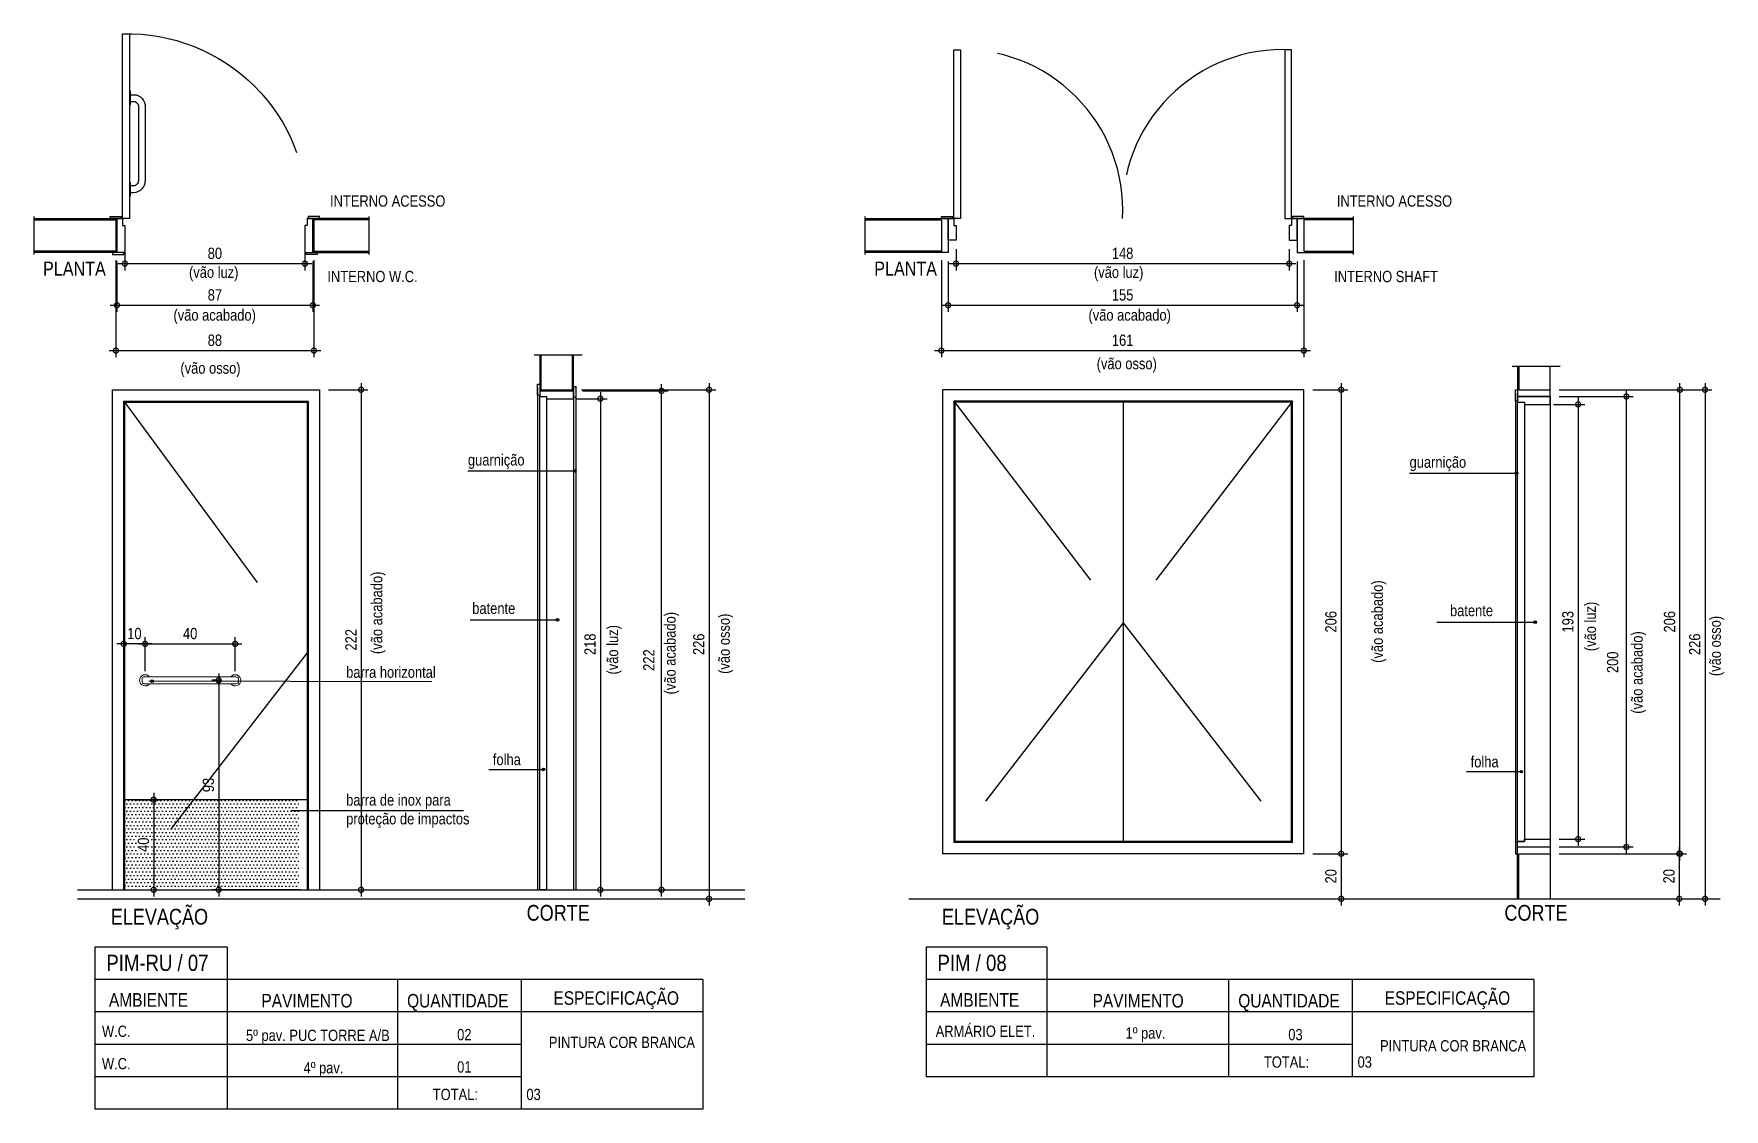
# Model space of a CAD drawing. Header units: metres. Extents: x -0.4 to 43, y -6.3 to 5.
# Drawn here: x 21.59 to 29.1, y 0 to 4.77 of the extents above; entities that cross this region are included whole.
import ezdxf

# ---------------------------------------------------------------- set-up
doc = ezdxf.new("R2010")
doc.units = ezdxf.units.M
doc.linetypes.add('DASHEDX2', pattern=[1.5, 1, -0.5])
for name, color, linetype in [('ARQ-ALV ACAB', 4, 'Continuous'), ('ARQ-ALV OSSO', 5, 'Continuous'), ('ARQ-AUX1', 1, 'Continuous'), ('ARQ-CAX', 1, 'Continuous'), ('ARQ-CAX @ 1', 1, 'Continuous'), ('ARQ-DIM', 2, 'Continuous'), ('ARQ-ENCH', 1, 'Continuous'), ('ARQ-PRJ', 7, 'DASHEDX2'), ('ARQ-SIM', 1, 'Continuous'), ('ARQ-TXT', 2, 'Continuous')]:
    doc.layers.add(name, color=color, linetype=linetype)
doc.layers.add('ARQ-POR', color=1, linetype='Continuous', lineweight=20)
doc.styles.add('Adesa', font='ARIALN.TTF')
doc.styles.get("Standard").update_dxf_attribs({"font": 'arial.ttf'})
doc.dimstyles.new('ADESA 1-0025', dxfattribs={"dimtxt": 0.05, "dimasz": 0.045, "dimexe": 0.03, "dimexo": 0.04, "dimgap": 0.02, "dimtad": 1, "dimtoh": 1, "dimdec": 0, "dimlfac": 100, "dimzin": 4, "dimtxsty": 'Adesa', "dimblk": 'DOTSMALL', "dimcen": 1, "dimdle": 0.03, "dimclrd": 1, "dimclre": 1, "dimclrt": 256, "dimazin": 1, "dimtm": 1e-09, "dimtfac": 1, "dimtdec": 0, "dimtix": 1, "dimtmove": 2, "dimatfit": 0, "dimldrblk": 'DOTSMALL', "dimfxl": 0.8, "dimtvp": 2, "dimtolj": 1, "dimtzin": 0, "dimarcsym": 0})

# ---------------------------------------------------------------- blocks, each defined once
blk = doc.blocks.new('*U94')
for points in [[(0, 0), (0, 2.22), (-0.92, 2.22), (-0.92, 0)], [(-0.05, 0), (-0.05, 2.17), (-0.87, 2.17), (-0.87, 0)], [(-0.055, 0), (-0.055, 2.165), (-0.865, 2.165), (-0.865, 0)]]:
    blk.add_lwpolyline(points)
at = {"layer": 'ARQ-PRJ'}
blk.add_lwpolyline([(-0.05, 2.17), (-0.87, 1.0575), (-0.05, 0)], dxfattribs=at)
blk = doc.blocks.new('_DotSmall')
at = {"color": 0, "linetype": 'ByBlock', "const_width": 0.5}
blk.add_lwpolyline([(-0.0625, 0, 1), (0.0625, 0, 1)], format="xyb", close=True, dxfattribs=at)
blk = doc.blocks.new('*D90')
at = {"layer": 'ARQ-DIM', "color": 1, "lineweight": -2, "transparency": 16777216}
for p, q in [((21.9528, 3.7687), (21.9528, 3.338)), ((22.8328, 3.7687), (22.8328, 3.338)), ((21.9228, 3.368), (22.8628, 3.368))]:
    blk.add_line(p, q, dxfattribs=at)
at = {"layer": 'ARQ-DIM', "color": 1, "lineweight": -2, "transparency": 16777216, "xscale": 0.045, "yscale": 0.045, "zscale": 0.045, "rotation": 180}
blk.add_blockref('_DotSmall', (21.9528, 3.368), dxfattribs=at)
at = {"layer": 'ARQ-DIM', "color": 1, "lineweight": -2, "transparency": 16777216, "xscale": 0.045, "yscale": 0.045, "zscale": 0.045}
blk.add_blockref('_DotSmall', (22.8328, 3.368), dxfattribs=at)
at = {"layer": 'ARQ-DIM', "transparency": 16777216, "insert": (22.3928, 3.4135), "char_height": 0.05, "attachment_point": 5, "style": 'Adesa'}
blk.add_mtext('\\A1;88', dxfattribs=at)
blk = doc.blocks.new('*D82')
at = {"layer": 'ARQ-DIM', "color": 1, "lineweight": -2, "transparency": 16777216}
for p, q in [((21.9578, 3.7637), (21.9578, 3.5392)), ((22.8278, 3.7637), (22.8278, 3.5392)), ((21.9278, 3.5692), (22.8578, 3.5692))]:
    blk.add_line(p, q, dxfattribs=at)
at = {"layer": 'ARQ-DIM', "color": 1, "lineweight": -2, "transparency": 16777216, "xscale": 0.045, "yscale": 0.045, "zscale": 0.045, "rotation": 180}
blk.add_blockref('_DotSmall', (21.9578, 3.5692), dxfattribs=at)
at = {"layer": 'ARQ-DIM', "color": 1, "lineweight": -2, "transparency": 16777216, "xscale": 0.045, "yscale": 0.045, "zscale": 0.045}
blk.add_blockref('_DotSmall', (22.8278, 3.5692), dxfattribs=at)
at = {"layer": 'ARQ-DIM', "transparency": 16777216, "insert": (22.3928, 3.6147), "char_height": 0.05, "attachment_point": 5, "style": 'Adesa'}
blk.add_mtext('\\A1;87', dxfattribs=at)
blk = doc.blocks.new('*D83')
at = {"layer": 'ARQ-DIM', "color": 1, "lineweight": -2, "transparency": 16777216}
for p, q in [((21.9928, 3.8237), (21.9928, 3.7239)), ((22.7928, 3.8237), (22.7928, 3.7239)), ((21.9628, 3.7539), (22.8228, 3.7539))]:
    blk.add_line(p, q, dxfattribs=at)
at = {"layer": 'ARQ-DIM', "color": 1, "lineweight": -2, "transparency": 16777216, "xscale": 0.045, "yscale": 0.045, "zscale": 0.045, "rotation": 180}
blk.add_blockref('_DotSmall', (21.9928, 3.7539), dxfattribs=at)
at = {"layer": 'ARQ-DIM', "color": 1, "lineweight": -2, "transparency": 16777216, "xscale": 0.045, "yscale": 0.045, "zscale": 0.045}
blk.add_blockref('_DotSmall', (22.7928, 3.7539), dxfattribs=at)
at = {"layer": 'ARQ-DIM', "transparency": 16777216, "insert": (22.3928, 3.7994), "char_height": 0.05, "attachment_point": 5, "style": 'Adesa'}
blk.add_mtext('\\A1;80', dxfattribs=at)
blk = doc.blocks.new('*D84')
at = {"layer": 'ARQ-DIM', "color": 1, "lineweight": -2, "transparency": 16777216}
for p, q in [((22.8978, 3.1939), (23.0722, 3.1939)), ((23.0422, 3.2239), (23.0422, 0.9439)), ((22.9544, 0.9739), (23.0722, 0.9739))]:
    blk.add_line(p, q, dxfattribs=at)
at = {"layer": 'ARQ-DIM', "color": 1, "lineweight": -2, "transparency": 16777216, "xscale": 0.045, "yscale": 0.045, "zscale": 0.045}
for p, rotation in [((23.0422, 3.1939), 90), ((23.0422, 0.9739), 270)]:
    blk.add_blockref('_DotSmall', p, dxfattribs=dict(at, rotation=rotation))
at = {"layer": 'ARQ-DIM', "transparency": 16777216, "insert": (22.9971, 2.0839), "char_height": 0.05, "attachment_point": 5, "rotation": 90, "style": 'Adesa'}
blk.add_mtext('\\A1;222', dxfattribs=at)
blk = doc.blocks.new('*U10')
for points in [[(-0.045, 0.01), (0.005, 0.01), (0.005, 0), (-0.045, 0)], [(0.865, 0.01), (0.815, 0.01), (0.815, 0), (0.865, 0)], [(-0.055, -0.16), (-0.005, -0.16), (-0.005, -0.15), (-0.055, -0.15)], [(0, -0.15), (0, -0.97), (0.03, -0.97), (0.03, -0.15)], [(0.875, -0.16), (0.825, -0.16), (0.825, -0.15), (0.875, -0.15)]]:
    blk.add_lwpolyline(points, close=True)
for points in [[(-0.04, -0.15), (0, -0.15), (0, -0.12), (0.01, -0.12), (0.01, 0), (-0.025, 0), (-0.025, -0.15)], [(0.86, -0.15), (0.82, -0.15), (0.82, -0.12), (0.81, -0.12), (0.81, 0), (0.845, 0), (0.845, -0.15)]]:
    blk.add_lwpolyline(points)
at = {"layer": 'ARQ-PRJ'}
blk.add_arc((0.0237, -0.1737), 0.7967, 268.29865, 1.70135, dxfattribs=at)
blk = doc.blocks.new('pl barra porta')
at = {"color": 1}
for p, q in [((0, -0.0036), (0, 0)), ((0.0601, -0.0036), (0.0601, 0)), ((0.4051, -0.0048), (0.4051, 0.0002)), ((0.4651, -0.0048), (0.4651, 0.0002)), ((0.0601, -0.0036), (0, -0.0036)), ((0.4051, -0.0048), (0.4651, -0.0048))]:
    blk.add_line(p, q, dxfattribs=at)
for points in [[(0.4501, -0.0048), (0.4501, -0.0198, -0.432805), (0.3951, -0.07), (0.0701, -0.07, -0.415345), (0.0151, -0.0186), (0.0151, -0.0036)], [(0.4201, -0.0048), (0.4201, -0.0195, -0.443288), (0.3965, -0.04), (0.0695, -0.04, -0.41593), (0.0451, -0.018), (0.0451, -0.0036)]]:
    blk.add_lwpolyline(points, format="xyb", dxfattribs=at)
blk = doc.blocks.new('*D91')
at = {"layer": 'ARQ-DIM', "color": 1, "lineweight": -2, "transparency": 16777216}
for p, q in [((22.1129, 2.0658), (21.9578, 2.0658)), ((21.9878, 1.944), (21.9878, 2.0958)), ((22.0829, 1.944), (22.0829, 2.0958))]:
    blk.add_line(p, q, dxfattribs=at)
at = {"layer": 'ARQ-DIM', "color": 1, "lineweight": -2, "transparency": 16777216, "xscale": 0.045, "yscale": 0.045, "zscale": 0.045, "rotation": 180}
blk.add_blockref('_DotSmall', (21.9878, 2.0658), dxfattribs=at)
at = {"layer": 'ARQ-DIM', "color": 1, "lineweight": -2, "transparency": 16777216, "xscale": 0.045, "yscale": 0.045, "zscale": 0.045}
blk.add_blockref('_DotSmall', (22.0829, 2.0658), dxfattribs=at)
at = {"layer": 'ARQ-DIM', "transparency": 16777216, "insert": (22.0354, 2.1113), "char_height": 0.05, "attachment_point": 5, "style": 'Adesa'}
blk.add_mtext('\\A1;10', dxfattribs=at)
blk = doc.blocks.new('*D85')
at = {"layer": 'ARQ-DIM', "color": 1, "lineweight": -2, "transparency": 16777216}
for p, q in [((22.0529, 2.0658), (22.5129, 2.0658)), ((22.0829, 1.944), (22.0829, 2.0958)), ((22.4829, 1.944), (22.4829, 2.0958))]:
    blk.add_line(p, q, dxfattribs=at)
at = {"layer": 'ARQ-DIM', "color": 1, "lineweight": -2, "transparency": 16777216, "xscale": 0.045, "yscale": 0.045, "zscale": 0.045, "rotation": 180}
blk.add_blockref('_DotSmall', (22.0829, 2.0658), dxfattribs=at)
at = {"layer": 'ARQ-DIM', "color": 1, "lineweight": -2, "transparency": 16777216, "xscale": 0.045, "yscale": 0.045, "zscale": 0.045}
blk.add_blockref('_DotSmall', (22.4829, 2.0658), dxfattribs=at)
at = {"layer": 'ARQ-DIM', "transparency": 16777216, "insert": (22.2829, 2.1113), "char_height": 0.05, "attachment_point": 5, "style": 'Adesa'}
blk.add_mtext('\\A1;40', dxfattribs=at)
blk = doc.blocks.new('*D86')
at = {"layer": 'ARQ-DIM', "color": 1, "lineweight": -2, "transparency": 16777216}
for p, q in [((22.4228, 1.904), (22.3797, 1.904)), ((22.4097, 1.934), (22.4097, 0.9439)), ((22.7728, 0.9739), (22.3797, 0.9739))]:
    blk.add_line(p, q, dxfattribs=at)
at = {"layer": 'ARQ-DIM', "color": 1, "lineweight": -2, "transparency": 16777216, "xscale": 0.045, "yscale": 0.045, "zscale": 0.045}
for p, rotation in [((22.4097, 1.904), 90), ((22.4097, 0.9739), 270)]:
    blk.add_blockref('_DotSmall', p, dxfattribs=dict(at, rotation=rotation))
at = {"layer": 'ARQ-DIM', "transparency": 16777216, "insert": (22.3641, 1.439), "char_height": 0.05, "attachment_point": 5, "rotation": 90, "style": 'Adesa'}
blk.add_mtext('\\A1;93', dxfattribs=at)
blk = doc.blocks.new('*D92')
at = {"layer": 'ARQ-DIM', "color": 1, "lineweight": -2, "transparency": 16777216}
for p, q in [((22.0328, 1.3739), (22.151, 1.3739)), ((22.121, 1.4039), (22.121, 0.9439)), ((22.0078, 0.9739), (22.151, 0.9739))]:
    blk.add_line(p, q, dxfattribs=at)
at = {"layer": 'ARQ-DIM', "color": 1, "lineweight": -2, "transparency": 16777216, "xscale": 0.045, "yscale": 0.045, "zscale": 0.045}
for p, rotation in [((22.121, 1.3739), 90), ((22.121, 0.9739), 270)]:
    blk.add_blockref('_DotSmall', p, dxfattribs=dict(at, rotation=rotation))
at = {"layer": 'ARQ-DIM', "transparency": 16777216, "insert": (22.0754, 1.1739), "char_height": 0.05, "attachment_point": 5, "rotation": 90, "style": 'Adesa'}
blk.add_mtext('\\A1;40', dxfattribs=at)
blk = doc.blocks.new('*D89')
at = {"layer": 'ARQ-DIM', "color": 1, "lineweight": -2, "transparency": 16777216}
for p, q in [((24.0262, 3.1889), (24.4067, 3.1889)), ((24.3767, 0.9439), (24.3767, 3.2189)), ((24.1749, 0.9739), (24.4067, 0.9739))]:
    blk.add_line(p, q, dxfattribs=at)
at = {"layer": 'ARQ-DIM', "color": 1, "lineweight": -2, "transparency": 16777216, "xscale": 0.045, "yscale": 0.045, "zscale": 0.045}
for p, rotation in [((24.3767, 3.1889), 90), ((24.3767, 0.9739), 270)]:
    blk.add_blockref('_DotSmall', p, dxfattribs=dict(at, rotation=rotation))
at = {"layer": 'ARQ-DIM', "transparency": 16777216, "insert": (24.3202, 1.9939), "char_height": 0.05, "attachment_point": 5, "rotation": 90, "style": 'Adesa'}
blk.add_mtext('\\A1;222', dxfattribs=at)
blk = doc.blocks.new('*D87')
at = {"layer": 'ARQ-DIM', "color": 1, "lineweight": -2, "transparency": 16777216}
for p, q in [((23.9962, 3.1539), (24.1349, 3.1539)), ((24.1049, 3.1839), (24.1049, 0.9439)), ((24.0362, 0.9739), (24.1349, 0.9739))]:
    blk.add_line(p, q, dxfattribs=at)
at = {"layer": 'ARQ-DIM', "color": 1, "lineweight": -2, "transparency": 16777216, "xscale": 0.045, "yscale": 0.045, "zscale": 0.045}
for p, rotation in [((24.1049, 3.1539), 90), ((24.1049, 0.9739), 270)]:
    blk.add_blockref('_DotSmall', p, dxfattribs=dict(at, rotation=rotation))
at = {"layer": 'ARQ-DIM', "transparency": 16777216, "insert": (24.0594, 2.0639), "char_height": 0.05, "attachment_point": 5, "rotation": 90, "style": 'Adesa'}
blk.add_mtext('\\A1;218', dxfattribs=at)
blk = doc.blocks.new('*U93')
for p, q in [((-0.015, -0.005), (-0.015, -2.235)), ((0.145, -0.0038), (0.145, -2.235)), ((0.155, -0.005), (0.155, -2.235))]:
    blk.add_line(p, q)
for points in [[(-0.015, 0.01), (-0.005, 0.01), (-0.005, -0.04), (-0.015, -0.04)], [(-0.005, -0.045), (0.025, -0.045), (0.025, -2.235), (-0.005, -2.235)], [(0.145, 0), (0.155, 0), (0.155, -0.05), (0.145, -0.05)]]:
    blk.add_lwpolyline(points, close=True)
blk.add_lwpolyline([(-0.005, -0.02), (-0.005, -0.045), (0.025, -0.045), (0.025, -0.055), (0.145, -0.055), (0.145, -0.02), (-0.005, -0.02)])
blk = doc.blocks.new('*D88')
at = {"layer": 'ARQ-DIM', "color": 1, "lineweight": -2, "transparency": 16777216}
for p, q in [((24.0212, 3.1939), (24.618, 3.1939)), ((24.588, 3.2239), (24.588, 0.9039)), ((23.9512, 0.9339), (24.618, 0.9339))]:
    blk.add_line(p, q, dxfattribs=at)
at = {"layer": 'ARQ-DIM', "color": 1, "lineweight": -2, "transparency": 16777216, "xscale": 0.045, "yscale": 0.045, "zscale": 0.045}
for p, rotation in [((24.588, 3.1939), 90), ((24.588, 0.9339), 270)]:
    blk.add_blockref('_DotSmall', p, dxfattribs=dict(at, rotation=rotation))
at = {"layer": 'ARQ-DIM', "transparency": 16777216, "insert": (24.5424, 2.0639), "char_height": 0.05, "attachment_point": 5, "rotation": 90, "style": 'Adesa'}
blk.add_mtext('\\A1;226', dxfattribs=at)
blk = doc.blocks.new('*D95')
at = {"layer": 'ARQ-DIM', "color": 1, "lineweight": -2, "transparency": 16777216}
for p, q in [((28.3644, 3.1639), (28.6926, 3.1639)), ((28.6626, 1.134), (28.6626, 3.1939)), ((28.3644, 1.164), (28.6926, 1.164))]:
    blk.add_line(p, q, dxfattribs=at)
at = {"layer": 'ARQ-DIM', "color": 1, "lineweight": -2, "transparency": 16777216, "xscale": 0.045, "yscale": 0.045, "zscale": 0.045}
for p, rotation in [((28.6626, 3.1639), 90), ((28.6626, 1.164), 270)]:
    blk.add_blockref('_DotSmall', p, dxfattribs=dict(at, rotation=rotation))
at = {"layer": 'ARQ-DIM', "transparency": 16777216, "insert": (28.6018, 1.9839), "char_height": 0.05, "attachment_point": 5, "rotation": 90, "style": 'Adesa'}
blk.add_mtext('\\A1;200', dxfattribs=at)
blk = doc.blocks.new('*D96')
at = {"layer": 'ARQ-DIM', "color": 1, "lineweight": -2, "transparency": 16777216}
for p, q in [((28.4481, 3.1589), (28.4481, 1.169)), ((28.3394, 3.1289), (28.4781, 3.1289)), ((28.3644, 1.199), (28.4781, 1.199))]:
    blk.add_line(p, q, dxfattribs=at)
at = {"layer": 'ARQ-DIM', "color": 1, "lineweight": -2, "transparency": 16777216, "xscale": 0.045, "yscale": 0.045, "zscale": 0.045}
for p, rotation in [((28.4481, 3.1289), 90), ((28.4481, 1.199), 270)]:
    blk.add_blockref('_DotSmall', p, dxfattribs=dict(at, rotation=rotation))
at = {"layer": 'ARQ-DIM', "transparency": 16777216, "insert": (28.4026, 2.1639), "char_height": 0.05, "attachment_point": 5, "rotation": 90, "style": 'Adesa'}
blk.add_mtext('\\A1;193', dxfattribs=at)
blk = doc.blocks.new('*D97')
at = {"layer": 'ARQ-DIM', "color": 1, "lineweight": -2, "transparency": 16777216}
for p, q in [((25.6198, 3.7687), (25.6198, 3.338)), ((27.2298, 3.7687), (27.2298, 3.338)), ((25.5898, 3.368), (27.2598, 3.368))]:
    blk.add_line(p, q, dxfattribs=at)
at = {"layer": 'ARQ-DIM', "color": 1, "lineweight": -2, "transparency": 16777216, "xscale": 0.045, "yscale": 0.045, "zscale": 0.045, "rotation": 180}
blk.add_blockref('_DotSmall', (25.6198, 3.368), dxfattribs=at)
at = {"layer": 'ARQ-DIM', "color": 1, "lineweight": -2, "transparency": 16777216, "xscale": 0.045, "yscale": 0.045, "zscale": 0.045}
blk.add_blockref('_DotSmall', (27.2298, 3.368), dxfattribs=at)
at = {"layer": 'ARQ-DIM', "transparency": 16777216, "insert": (26.4248, 3.4135), "char_height": 0.05, "attachment_point": 5, "style": 'Adesa'}
blk.add_mtext('\\A1;161', dxfattribs=at)
blk = doc.blocks.new('*D98')
at = {"layer": 'ARQ-DIM', "color": 1, "lineweight": -2, "transparency": 16777216}
for p, q in [((25.6498, 3.7637), (25.6498, 3.5392)), ((27.1998, 3.7637), (27.1998, 3.5392)), ((25.6198, 3.5692), (27.2298, 3.5692))]:
    blk.add_line(p, q, dxfattribs=at)
at = {"layer": 'ARQ-DIM', "color": 1, "lineweight": -2, "transparency": 16777216, "xscale": 0.045, "yscale": 0.045, "zscale": 0.045, "rotation": 180}
blk.add_blockref('_DotSmall', (25.6498, 3.5692), dxfattribs=at)
at = {"layer": 'ARQ-DIM', "color": 1, "lineweight": -2, "transparency": 16777216, "xscale": 0.045, "yscale": 0.045, "zscale": 0.045}
blk.add_blockref('_DotSmall', (27.1998, 3.5692), dxfattribs=at)
at = {"layer": 'ARQ-DIM', "transparency": 16777216, "insert": (26.4248, 3.6147), "char_height": 0.05, "attachment_point": 5, "style": 'Adesa'}
blk.add_mtext('\\A1;155', dxfattribs=at)
blk = doc.blocks.new('*D99')
at = {"layer": 'ARQ-DIM', "color": 1, "lineweight": -2, "transparency": 16777216}
for p, q in [((25.6848, 3.8187), (25.6848, 3.7239)), ((27.1648, 3.8187), (27.1648, 3.7239)), ((25.6548, 3.7539), (27.1948, 3.7539))]:
    blk.add_line(p, q, dxfattribs=at)
at = {"layer": 'ARQ-DIM', "color": 1, "lineweight": -2, "transparency": 16777216, "xscale": 0.045, "yscale": 0.045, "zscale": 0.045, "rotation": 180}
blk.add_blockref('_DotSmall', (25.6848, 3.7539), dxfattribs=at)
at = {"layer": 'ARQ-DIM', "color": 1, "lineweight": -2, "transparency": 16777216, "xscale": 0.045, "yscale": 0.045, "zscale": 0.045}
blk.add_blockref('_DotSmall', (27.1648, 3.7539), dxfattribs=at)
at = {"layer": 'ARQ-DIM', "transparency": 16777216, "insert": (26.4248, 3.7994), "char_height": 0.05, "attachment_point": 5, "style": 'Adesa'}
blk.add_mtext('\\A1;148', dxfattribs=at)
blk = doc.blocks.new('*D100')
at = {"layer": 'ARQ-DIM', "color": 1, "lineweight": -2, "transparency": 16777216}
for p, q in [((28.3644, 3.1939), (29.0418, 3.1939)), ((29.0118, 3.2239), (29.0118, 0.9039)), ((28.2944, 0.9339), (29.0418, 0.9339))]:
    blk.add_line(p, q, dxfattribs=at)
at = {"layer": 'ARQ-DIM', "color": 1, "lineweight": -2, "transparency": 16777216, "xscale": 0.045, "yscale": 0.045, "zscale": 0.045}
for p, rotation in [((29.0118, 3.1939), 90), ((29.0118, 0.9339), 270)]:
    blk.add_blockref('_DotSmall', p, dxfattribs=dict(at, rotation=rotation))
at = {"layer": 'ARQ-DIM', "transparency": 16777216, "insert": (28.9663, 2.0639), "char_height": 0.05, "attachment_point": 5, "rotation": 90, "style": 'Adesa'}
blk.add_mtext('\\A1;226', dxfattribs=at)
blk = doc.blocks.new('*D103')
at = {"layer": 'ARQ-DIM', "color": 1, "lineweight": -2, "transparency": 16777216}
for p, q in [((28.3644, 1.134), (28.9273, 1.134)), ((28.8973, 1.164), (28.8973, 0.904)), ((28.3644, 0.934), (28.9273, 0.934))]:
    blk.add_line(p, q, dxfattribs=at)
at = {"layer": 'ARQ-DIM', "color": 1, "lineweight": -2, "transparency": 16777216, "xscale": 0.045, "yscale": 0.045, "zscale": 0.045}
for p, rotation in [((28.8973, 1.134), 90), ((28.8973, 0.934), 270)]:
    blk.add_blockref('_DotSmall', p, dxfattribs=dict(at, rotation=rotation))
at = {"layer": 'ARQ-DIM', "transparency": 16777216, "insert": (28.8518, 1.034), "char_height": 0.05, "attachment_point": 5, "rotation": 90, "style": 'Adesa'}
blk.add_mtext('\\A1;20', dxfattribs=at)
blk = doc.blocks.new('*D101')
at = {"layer": 'ARQ-DIM', "color": 1, "lineweight": -2, "transparency": 16777216}
for p, q in [((28.3644, 3.1939), (28.9301, 3.1939)), ((28.9001, 1.104), (28.9001, 3.2239)), ((28.3644, 1.134), (28.9301, 1.134))]:
    blk.add_line(p, q, dxfattribs=at)
at = {"layer": 'ARQ-DIM', "color": 1, "lineweight": -2, "transparency": 16777216, "xscale": 0.045, "yscale": 0.045, "zscale": 0.045}
for p, rotation in [((28.9001, 3.1939), 90), ((28.9001, 1.134), 270)]:
    blk.add_blockref('_DotSmall', p, dxfattribs=dict(at, rotation=rotation))
at = {"layer": 'ARQ-DIM', "transparency": 16777216, "insert": (28.8546, 2.1639), "char_height": 0.05, "attachment_point": 5, "rotation": 90, "style": 'Adesa'}
blk.add_mtext('\\A1;206', dxfattribs=at)
blk = doc.blocks.new('*D104')
at = {"layer": 'ARQ-DIM', "color": 1, "lineweight": -2, "transparency": 16777216}
for p, q in [((27.2698, 3.1939), (27.4257, 3.1939)), ((27.3957, 3.2239), (27.3957, 1.1039)), ((27.2698, 1.1339), (27.4257, 1.1339))]:
    blk.add_line(p, q, dxfattribs=at)
at = {"layer": 'ARQ-DIM', "color": 1, "lineweight": -2, "transparency": 16777216, "xscale": 0.045, "yscale": 0.045, "zscale": 0.045}
for p, rotation in [((27.3957, 3.1939), 90), ((27.3957, 1.1339), 270)]:
    blk.add_blockref('_DotSmall', p, dxfattribs=dict(at, rotation=rotation))
at = {"layer": 'ARQ-DIM', "transparency": 16777216, "insert": (27.3502, 2.1639), "char_height": 0.05, "attachment_point": 5, "rotation": 90, "style": 'Adesa'}
blk.add_mtext('\\A1;206', dxfattribs=at)
blk = doc.blocks.new('*D102')
at = {"layer": 'ARQ-DIM', "color": 1, "lineweight": -2, "transparency": 16777216}
for p, q in [((27.2698, 1.1339), (27.4257, 1.1339)), ((27.3957, 1.1639), (27.3957, 0.9039)), ((27.1478, 0.9339), (27.4257, 0.9339))]:
    blk.add_line(p, q, dxfattribs=at)
at = {"layer": 'ARQ-DIM', "color": 1, "lineweight": -2, "transparency": 16777216, "xscale": 0.045, "yscale": 0.045, "zscale": 0.045}
for p, rotation in [((27.3957, 1.1339), 90), ((27.3957, 0.9339), 270)]:
    blk.add_blockref('_DotSmall', p, dxfattribs=dict(at, rotation=rotation))
at = {"layer": 'ARQ-DIM', "transparency": 16777216, "insert": (27.3502, 1.0339), "char_height": 0.05, "attachment_point": 5, "rotation": 90, "style": 'Adesa'}
blk.add_mtext('\\A1;20', dxfattribs=at)
blk = doc.blocks.new('*U105')
for points in [[(-0.015, -0.095), (0.025, -0.095), (0.025, -0.065), (0.035, -0.065), (0.035, 0), (0, 0), (0, -0.095)], [(1.565, -0.095), (1.525, -0.095), (1.525, -0.065), (1.515, -0.065), (1.515, 0), (1.55, 0), (1.55, -0.095)]]:
    blk.add_lwpolyline(points)
for points in [[(-0.03, -0.105), (0.02, -0.105), (0.02, -0.095), (-0.03, -0.095)], [(0.025, -0.095), (0.025, -0.845), (0.055, -0.845), (0.055, -0.095)], [(1.525, -0.095), (1.525, -0.845), (1.495, -0.845), (1.495, -0.095)], [(1.58, -0.105), (1.53, -0.105), (1.53, -0.095), (1.58, -0.095)]]:
    blk.add_lwpolyline(points, close=True)
at = {"layer": 'ARQ-PRJ'}
for centre, start, end in [((0.0625, -0.1325), 266.98721, 3.01277), ((1.4875, -0.1325), 176.98723, 273.01279)]:
    blk.add_arc(centre, 0.7135, start, end, dxfattribs=at)

msp = doc.modelspace()

# ---------------------------------------------------------------- hatches: boundary and pattern name
at = {"layer": 'ARQ-AUX1'}
h = msp.add_hatch(dxfattribs=at)
h.set_pattern_fill('DOTS', color=256, scale=0.01)
h.set_pattern_definition([(0, (-887.151722, -243.929387), (0.0079375, 0.015875), [0, -0.015875])])
h.paths.add_polyline_path([(21.9928, 1.3739), (22.2054, 1.3739), (21.9928, 0.9822)])
h.paths.add_polyline_path([(22.2054, 1.3739), (22.7678, 1.3739), (22.7678, 0.9739), (21.9928, 0.9739), (21.9928, 0.9822)])
at = {"layer": 'ARQ-ENCH', "ltscale": 0.01}
h = msp.add_hatch(color=256, dxfattribs=at)
edge = h.paths.add_edge_path()
edge.add_arc((23.9919, 2.8335), 0.00559, 0, 360)
h = msp.add_hatch(color=256, dxfattribs=at)
edge = h.paths.add_edge_path()
edge.add_arc((28.1745, 2.8235), 0.00559, 0, 360)
h = msp.add_hatch(color=256, dxfattribs=at)
edge = h.paths.add_edge_path()
edge.add_arc((23.9144, 2.1723), 0.00559, 0, 360)
h = msp.add_hatch(color=256, dxfattribs=at)
edge = h.paths.add_edge_path()
edge.add_arc((28.2576, 2.1623), 0.00559, 0, 360)
h = msp.add_hatch(color=256, dxfattribs=at)
edge = h.paths.add_edge_path()
edge.add_arc((23.8525, 1.5084), 0.00559, 0, 360)
h = msp.add_hatch(color=256, dxfattribs=at)
edge = h.paths.add_edge_path()
edge.add_arc((28.1957, 1.4984), 0.00559, 0, 360)
at = {"layer": 'ARQ-SIM', "ltscale": 0.01}
h = msp.add_hatch(color=256, dxfattribs=at)
edge = h.paths.add_edge_path()
edge.add_arc((22.1143, 1.9004), 0.00559, 0, 360)

# ---------------------------------------------------------------- linework, layer by layer
at = {"layer": 'ARQ-ALV ACAB', "linetype": 'Continuous'}
msp.add_line((21.783, 0.9739), (24.7467, 0.9739), dxfattribs=at)
at = {"layer": 'ARQ-ALV ACAB', "elevation": 0}
for points in [[(21.5885, 3.9537), (21.9578, 3.9537), (21.9578, 3.8037), (21.5885, 3.8037)], [(23.0772, 3.9537), (22.8278, 3.9537), (22.8278, 3.8037), (23.0772, 3.8037)], [(25.2804, 3.9537), (25.6498, 3.9537), (25.6498, 3.8037), (25.2804, 3.8037)], [(27.4492, 3.9537), (27.1998, 3.9537), (27.1998, 3.8037), (27.4492, 3.8037)]]:
    msp.add_lwpolyline(points, dxfattribs=at)
at = {"layer": 'ARQ-ALV ACAB', "ltscale": 0.05}
for points in [[(23.8362, 3.3485), (23.8362, 3.1889), (23.9862, 3.1889), (23.9862, 3.3485)], [(28.1794, 3.2985), (28.1794, 3.1639), (28.3244, 3.1639), (28.3244, 3.1939)], [(28.1794, 0.9339), (28.1794, 1.1639), (28.3244, 1.164), (28.3244, 1.134)]]:
    msp.add_lwpolyline(points, dxfattribs=at)
at = {"layer": 'ARQ-ALV OSSO', "ltscale": 0.05}
for p, q in [((21.783, 0.9339), (24.7463, 0.9339)), ((25.475, 0.9339), (29.0791, 0.9339))]:
    msp.add_line(p, q, dxfattribs=at)
at = {"layer": 'ARQ-ALV OSSO', "elevation": 0}
for points in [[(21.5885, 3.9487), (21.9528, 3.9487), (21.9528, 3.8087), (21.5885, 3.8087)], [(23.0772, 3.9487), (22.8328, 3.9487), (22.8328, 3.8087), (23.0772, 3.8087)], [(25.2804, 3.9487), (25.6198, 3.9487), (25.6198, 3.8087), (25.2804, 3.8087)], [(27.4492, 3.9487), (27.2298, 3.9487), (27.2298, 3.8087), (27.4492, 3.8087)]]:
    msp.add_lwpolyline(points, dxfattribs=at)
at = {"layer": 'ARQ-ALV OSSO', "ltscale": 0.05}
for points in [[(23.8412, 3.3485), (23.8412, 3.1939), (23.9812, 3.1939), (23.9812, 3.3485)], [(28.1844, 3.2985), (28.1844, 3.1939), (28.3244, 3.1939), (28.3244, 3.2985)], [(28.1844, 0.9339), (28.1844, 1.1339), (28.3244, 1.134), (28.3244, 0.934)]]:
    msp.add_lwpolyline(points, dxfattribs=at)
at = {"layer": 'ARQ-AUX1', "elevation": 0}
for points in [[(21.5885, 3.9637), (21.5885, 3.7937)], [(23.0772, 3.9637), (23.0772, 3.7937)], [(25.2804, 3.9637), (25.2804, 3.7937)], [(27.4492, 3.9637), (27.4492, 3.7937)]]:
    msp.add_lwpolyline(points, dxfattribs=at)
at = {"layer": 'ARQ-AUX1'}
for points in [[(23.8116, 3.3485), (24.0245, 3.3485)], [(28.1548, 3.2985), (28.3677, 3.2985)]]:
    msp.add_lwpolyline(points, dxfattribs=at)
at = {"layer": 'ARQ-CAX'}
for p, q in [((27.2298, 3.1939, 0), (25.6248, 3.1939)), ((25.6248, 3.1939), (25.6248, 1.1339, 0)), ((27.2298, 1.1339, 0), (27.2298, 3.1939, 0)), ((28.1694, 3.1789), (28.1694, 1.1839)), ((28.3244, 3.1639), (28.3244, 1.1889)), ((27.1798, 3.1439, 0), (25.6748, 3.1439)), ((25.6748, 3.1439), (25.6748, 1.1839, 0)), ((27.1748, 3.1389, 0), (25.6798, 3.1389)), ((25.6798, 3.1389), (25.6798, 1.1889, 0)), ((27.1748, 1.1889, 0), (27.1748, 3.1389, 0)), ((27.1798, 1.1839, 0), (27.1798, 3.1439, 0)), ((22.8028, 1.3739), (21.9928, 1.3739)), ((27.2298, 1.1339, 0), (25.6248, 1.1339)), ((27.1798, 1.1839, 0), (25.6748, 1.1839)), ((27.1748, 1.1889, 0), (25.6798, 1.1889))]:
    msp.add_line(p, q, dxfattribs=at)
for points in [[(28.1694, 3.1939), (28.1794, 3.1939), (28.1794, 3.1439), (28.1694, 3.1439)], [(28.1794, 3.1389), (28.2094, 3.1389), (28.2094, 1.1889), (28.1794, 1.1889)], [(28.1694, 1.1339), (28.1794, 1.1339), (28.1794, 1.1839), (28.1694, 1.1839)]]:
    msp.add_lwpolyline(points, close=True, dxfattribs=at)
for points in [[(28.1794, 3.1639), (28.1794, 3.1389), (28.2094, 3.1389), (28.2094, 3.1289), (28.3244, 3.1289), (28.3244, 3.1639), (28.1794, 3.1639)], [(28.1794, 1.1639), (28.1794, 1.1889), (28.2094, 1.1889), (28.2094, 1.1989), (28.3244, 1.199), (28.3244, 1.164), (28.1794, 1.1639)]]:
    msp.add_lwpolyline(points, dxfattribs=at)
at = {"layer": 'ARQ-CAX', "elevation": 0}
msp.add_lwpolyline([(26.4273, 3.1439), (26.4273, 1.1839)], dxfattribs=at)
at = {"layer": 'ARQ-ENCH', "ltscale": 0.01}
for p, q in [((23.5161, 2.8335), (23.9919, 2.8335)), ((27.6986, 2.8235), (28.1745, 2.8235)), ((23.5268, 2.1723), (23.9144, 2.1723)), ((27.8206, 2.1623), (28.2576, 2.1623)), ((23.3557, 1.8979), (22.0998, 1.9004)), ((23.6091, 1.5084), (23.8469, 1.5084)), ((27.9523, 1.4984), (28.1901, 1.4984)), ((23.4973, 1.3243), (22.7311, 1.3243)), ((22.4474, 0.7192), (21.8602, 0.7192)), ((22.4474, 0.7192), (22.4474, 0)), ((26.0882, 0.7192), (25.5521, 0.7192)), ((26.0882, 0.7192), (26.0882, 0.1438)), ((22.1988, 0.5754), (21.8602, 0.5754)), ((24.5596, 0.5754), (22.1988, 0.5754)), ((23.2032, 0.5754), (23.2032, 0)), ((23.7532, 0.5754), (23.7532, 0)), ((24.5596, 0.5754), (24.5596, 0)), ((25.8907, 0.5754), (25.5521, 0.5754)), ((28.2515, 0.5754), (25.8907, 0.5754)), ((26.8951, 0.5754), (26.8951, 0.1438)), ((27.4451, 0.5754), (27.4451, 0.1438)), ((28.2515, 0.5754), (28.2515, 0.1438)), ((24.5596, 0.4315), (21.8602, 0.4315)), ((23.7532, 0.4315), (21.8602, 0.4315)), ((23.7532, 0.4315), (21.8602, 0.4315)), ((28.2515, 0.4315), (25.5521, 0.4315)), ((27.4451, 0.4315), (25.5521, 0.4315)), ((27.4451, 0.4315), (25.5521, 0.4315)), ((23.7532, 0.2877), (21.8602, 0.2877)), ((23.7532, 0.2877), (21.8602, 0.2877)), ((27.4451, 0.2877), (25.5521, 0.2877)), ((27.4451, 0.2877), (25.5521, 0.2877)), ((23.7532, 0.1438), (21.8602, 0.1438)), ((23.7532, 0.1438), (21.8602, 0.1438)), ((28.2515, 0.1438), (25.5521, 0.1438)), ((28.2515, 0.1438), (25.5521, 0.1438)), ((23.7532, 0), (21.8602, 0)), ((24.5596, 0), (21.8602, 0))]:
    msp.add_line(p, q, dxfattribs=at)
for points in [[(21.8602, 0.7192), (21.8602, 0)], [(25.5521, 0.7192), (25.5521, 0.1438)]]:
    msp.add_lwpolyline(points, dxfattribs=at)
for centre in [(23.9919, 2.8335), (28.1745, 2.8235), (23.9144, 2.1723), (28.2576, 2.1623), (23.8525, 1.5084), (28.1957, 1.4984)]:
    msp.add_circle(centre, 0.00559, dxfattribs=at)
at = {"layer": 'ARQ-POR'}
for p, q in [((22.0702, 1.909), (22.0702, 1.8989)), ((22.4879, 1.919), (22.0779, 1.919)), ((22.0779, 1.8889), (22.4879, 1.8889)), ((22.4979, 1.8989), (22.4979, 1.909))]:
    msp.add_line(p, q, dxfattribs=at)
for centre, radius, start, end in [((22.0829, 1.904), 0.025, 36.87944, 323.08918), ((22.0783, 1.9107), 0.00827, 92.59013, 192.12889), ((22.0783, 1.8972), 0.00827, 167.87111, 267.40987), ((22.4829, 1.904), 0.025, 216.91082, 143.12056), ((22.4879, 1.909), 0.01, 0, 90), ((22.4879, 1.8989), 0.01, 270, 360)]:
    msp.add_arc(centre, radius, start, end, dxfattribs=at)
at = {"layer": 'ARQ-PRJ'}
for points in [[(25.6748, 3.1439), (26.4273, 2.1589), (25.6748, 1.1839)], [(27.1798, 3.1439), (26.4273, 2.1589), (27.1798, 1.1839)]]:
    msp.add_lwpolyline(points, dxfattribs=at)
at = {"layer": 'ARQ-SIM', "ltscale": 0.01}
msp.add_circle((22.1143, 1.9004), 0.00559, dxfattribs=at)

# ---------------------------------------------------------------- block references
at = {"rotation": 89.99999999999999}
msp.add_blockref('pl barra porta', (22.0128, 4.0537, 0), dxfattribs=at)
at = {"layer": 'ARQ-CAX', "xscale": -1}
msp.add_blockref('*U94', (21.9378, 0.9739), dxfattribs=at)
at = {"layer": 'ARQ-CAX'}
msp.add_blockref('*U93', (23.8412, 3.2089), dxfattribs=at)
at = {"layer": 'ARQ-CAX @ 1', "xscale": -1, "rotation": 180}
msp.add_blockref('*U10', (21.9828, 3.8037, 0), dxfattribs=at)
at = {"layer": 'ARQ-CAX @ 1', "rotation": 180}
msp.add_blockref('*U105', (27.1998, 3.8587, 0), dxfattribs=at)

# ---------------------------------------------------------------- texts
at = {"layer": 'ARQ-TXT', "ltscale": 0.01, "char_height": 0.05, "attachment_point": 1}
for s, insert, width in [('{\\fArial Narrow|b0|i0|c0|p34;INTERNO ACESSO}', (22.9043, 4.057), 0.755066), ('{\\fArial Narrow|b0|i0|c0|p34;INTERNO ACESSO}', (27.3762, 4.057, 0), 0.63218), ('{\\fArial Narrow|b0|i0|c0|p34;INTERNO W.C.}', (22.8926, 3.7217), 0.529073), ('{\\fArial Narrow|b0|i0|c0|p34;INTERNO SHAFT}', (27.3645, 3.7217, 0), 0.664717)]:
    msp.add_mtext(s, dxfattribs=dict(at, insert=insert, width=width))
at = {"layer": 'ARQ-TXT', "style": 'Adesa'}
for s, insert, char_height, width, attachment_point in [('PLANTA', (21.6297, 3.7628), 0.0625, 0.551174, 1), ('PLANTA', (25.3217, 3.7628), 0.0625, 0.551174, 1), ('\\pi0.33845;(vão luz)', (21.9394, 3.7408), 0.05, 0.551174, 1), ('\\pi0.33845;(vão luz)', (25.9591, 3.7408), 0.05, 0.551174, 1), ('\\pi0.1919;(vão acabado)', (22.0169, 3.5506), 0.05, 0.551174, 1), ('\\pi0.6719;(vão acabado)', (25.6012, 3.5506), 0.05, 1.031174, 1), ('\\pi0.2005;(vão osso)', (22.039, 3.3151), 0.05, 0.551174, 1), ('\\pi0.2005;(vão osso)', (26.109, 3.3351), 0.05, 1.551174, 1), ('guarnição', (23.7684, 2.9076), 0.05, 0.551174, 3), ('guarnição', (27.9509, 2.8976), 0.05, 0.551174, 3), ('batente', (23.727, 2.2487), 0.05, 0.551174, 3), ('batente', (28.0702, 2.2387), 0.05, 0.551174, 3), ('barra horizontal', (22.9759, 1.9652), 0.05, 0.580821, 1), ('folha', (23.7518, 1.5774), 0.05, 0.551174, 3), ('folha', (28.095, 1.5674), 0.05, 0.551174, 3), ('barra de inox para\\Pproteção de impactos', (22.9759, 1.3977), 0.05, 0.965772, 1), ('ELEVAÇÃO', (21.9303, 0.8895), 0.07, 0.551174, 1), ('CORTE', (23.7775, 0.9067), 0.07, 0.551174, 1), ('ELEVAÇÃO', (25.6223, 0.8895), 0.07, 0.551174, 1), ('CORTE', (28.1207, 0.9067), 0.07, 0.551174, 1)]:
    msp.add_mtext(s, dxfattribs=dict(at, insert=insert, char_height=char_height, width=width, attachment_point=attachment_point))
at = {"layer": 'ARQ-TXT', "ltscale": 0.01, "char_height": 0.05, "attachment_point": 7, "rotation": 90, "style": 'Adesa'}
for s, insert, width in [('(vão acabado)', (23.1517, 2.0205), 0.403628), ('(vão acabado)', (27.5958, 1.9816), 0.403628), ('(vão acabado)', (24.4546, 1.8413), 0.403628), ('(vão osso)', (24.6949, 1.9326), 0.26445), ('(vão osso)', (29.0969, 1.9226), 0.26445), ('(vão acabado)', (28.7498, 1.7556), 0.403628)]:
    msp.add_mtext(s, dxfattribs=dict(at, insert=insert, width=width))
at = {"layer": 'ARQ-TXT', "char_height": 0.05, "width": 0.390979, "attachment_point": 7, "rotation": 90, "style": 'Adesa'}
for insert in [(28.5423, 1.8728), (24.1991, 1.7693)]:
    msp.add_mtext('\\pi0.1604;(vão luz)', dxfattribs=dict(at, insert=insert))
at = {"layer": 'ARQ-TXT', "ltscale": 0.01, "style": 'Adesa'}
for s, insert, char_height, width, attachment_point in [('PIM-RU / 07', (21.9108, 0.6857), 0.072, 0.698302, 1), ('PIM / 08', (25.6027, 0.6857), 0.072, 0.698302, 1), ('ESPECIFICAÇÃO', (24.1755, 0.5234), 0.06, 0.605305, 2), ('ESPECIFICAÇÃO', (27.8675, 0.5234), 0.06, 0.605305, 2), ('AMBIENTE', (22.0978, 0.5151), 0.06, 0.605305, 2), ('PAVIMENTO', (22.8019, 0.5114), 0.06, 0.605305, 2), ('QUANTIDADE', (23.4718, 0.5114), 0.06, 0.605305, 2), ('AMBIENTE', (25.7898, 0.5151), 0.06, 0.605305, 2), ('PAVIMENTO', (26.4938, 0.5114), 0.06, 0.605305, 2), ('QUANTIDADE', (27.1637, 0.5114), 0.06, 0.605305, 2), ('ARMÁRIO ELET.', (25.5946, 0.3709), 0.05, 0.538805, 1), ('W.C.', (21.8912, 0.3709), 0.05, 0.608523, 1), ('\\pi0.06522;5º pav. PUC TORRE A/B', (22.4658, 0.3201), 0.05, 0.763521, 4), ('02', (23.5007, 0.3307), 0.05, 0.39922, 5), ('PINTURA COR BRANCA', (23.8763, 0.3217), 0.05, 0.664931, 1), ('\\pi0.27297;1º pav.', (26.165, 0.3304), 0.05, 0.711828, 4), ('03', (27.1926, 0.3307), 0.05, 0.514611, 5), ('PINTURA COR BRANCA', (27.5682, 0.3064), 0.05, 0.664931, 1), ('W.C.', (21.8912, 0.2271), 0.05, 0.608523, 1), ('TOTAL:^I 03', (27.0525, 0.2343), 0.05, 0.534214, 1), ('\\pi0.29607;4º pav.', (22.4907, 0.1762), 0.05, 0.763521, 4), ('01', (23.5007, 0.1869), 0.05, 0.39922, 5), ('TOTAL:^I 03', (23.3606, 0.0905), 0.05, 0.534214, 1)]:
    msp.add_mtext(s, dxfattribs=dict(at, insert=insert, char_height=char_height, width=width, attachment_point=attachment_point))

# ---------------------------------------------------------------- dimensions: what is measured, and where the dimension line sits
at = {"layer": 'ARQ-DIM'}
for base, p1, p2, picture, middle in [((22.7928, 3.7539), (21.9928, 3.8637, 0), (22.7928, 3.8637, 0), '*D83', (22.3928, 3.7994)), ((27.1648, 3.7539), (25.6848, 3.8587, 0), (27.1648, 3.8587, 0), '*D99', (26.4248, 3.7994)), ((22.8328, 3.368), (21.9528, 3.8087, 0), (22.8328, 3.8087, 0), '*D90', (22.3928, 3.4135)), ((22.8278, 3.5692), (21.9578, 3.8037, 0), (22.8278, 3.8037, 0), '*D82', (22.3928, 3.6147)), ((27.2298, 3.368), (25.6198, 3.8087, 0), (27.2298, 3.8087, 0), '*D97', (26.4248, 3.4135)), ((27.1998, 3.5692), (25.6498, 3.8037, 0), (27.1998, 3.8037, 0), '*D98', (26.4248, 3.6147))]:
    dim = msp.add_linear_dim(base=base, p1=p1, p2=p2, dimstyle='ADESA 1-0025', dxfattribs=at)
    dim.commit()
    dim.dimension.update_dxf_attribs({"geometry": picture, "text_midpoint": middle})
for base, p1, p2, angle, picture, middle in [((23.0422, 0.9739), (22.8578, 3.1939), (22.9144, 0.9739), 90, '*D84', (22.9971, 2.0839)), ((24.588, 0.9339), (23.9812, 3.1939), (23.9112, 0.9339), 90, '*D88', (24.5424, 2.0639)), ((24.1049, 0.9739), (23.9562, 3.1539), (23.9962, 0.9739), 90, '*D87', (24.0594, 2.0639)), ((27.3957, 1.1339, 0), (27.2298, 3.1939, 0), (27.2298, 1.1339, 0), 90, '*D104', (27.3502, 2.1639, 0)), ((29.0118, 0.9339), (28.3244, 3.1939), (28.2544, 0.9339), 90, '*D100', (28.9663, 2.0639)), ((28.4481, 1.199), (28.2994, 3.1289), (28.3244, 1.199), 90, '*D96', (28.4026, 2.1639)), ((28.9001, 3.1939), (28.3244, 1.134), (28.3244, 3.1939), 90, '*D101', (28.8546, 2.1639)), ((21.9878, 2.0658), (22.0829, 1.904), (21.9878, 1.904), 180, '*D91', (22.0354, 2.1113)), ((22.4829, 2.0658), (22.0829, 1.904), (22.4829, 1.904), 180, '*D85', (22.2829, 2.1113)), ((22.4097, 0.9739), (22.4628, 1.904), (22.8128, 0.9739), 90, '*D86', (22.3641, 1.439)), ((22.121, 0.9739), (21.9928, 1.3739), (21.9678, 0.9739), 90, '*D92', (22.0754, 1.1739)), ((27.3957, 0.9339), (27.2298, 1.1339, 0), (27.1078, 0.9339), 90, '*D102', (27.3502, 1.0339)), ((28.8973, 0.934), (28.3244, 1.134), (28.3244, 0.934), 90, '*D103', (28.8518, 1.034))]:
    dim = msp.add_linear_dim(base=base, p1=p1, p2=p2, angle=angle, dimstyle='ADESA 1-0025', dxfattribs=at)
    dim.commit()
    dim.dimension.update_dxf_attribs({"geometry": picture, "text_midpoint": middle})
for base, p1, p2, picture, middle in [((24.37665, 3.18895), (24.1349, 0.97394), (23.98616, 3.18895), '*D89', (24.32016, 1.99394)), ((28.6626, 3.1639), (28.3244, 1.164), (28.3244, 3.1639), '*D95', (28.6018, 1.9839))]:
    dim = msp.add_linear_dim(base=base, p1=p1, p2=p2, angle=90, dimstyle='ADESA 1-0025', dxfattribs=at)
    dim.commit()
    dim.dimension.update_dxf_attribs({"geometry": picture, "text_midpoint": middle, "dimtype": 160})

doc.saveas('drawing.dxf')
